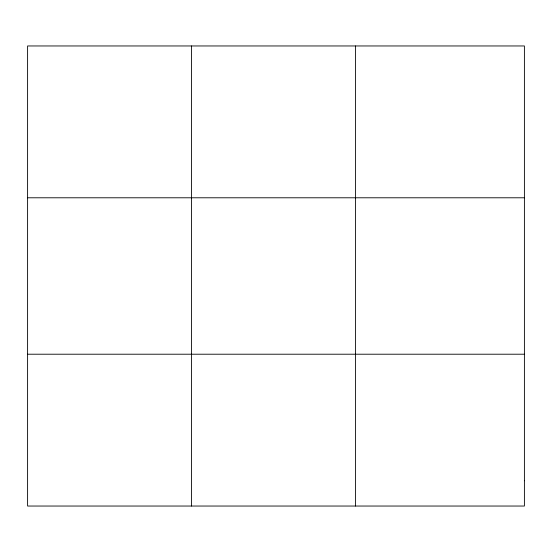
<?xml version="1.0" encoding="UTF-8"?>
<svg xmlns="http://www.w3.org/2000/svg" width="552" height="552" viewBox="0 0 552 552"><rect width="100%" height="100%" fill="white"/><g stroke="black" fill="none" stroke-linecap="round" stroke-linejoin="round"><path stroke-width="0.83" d="M191.544 506.039L191.544 45.961M355.488 506.039L355.488 45.961M27.6 197.788L524.4 197.788M27.6 354.212L524.4 354.212M524.4 480.737L524.4 506.039L27.6 506.039L27.6 45.961L524.4 45.961L524.4 480.737"/></g></svg>
